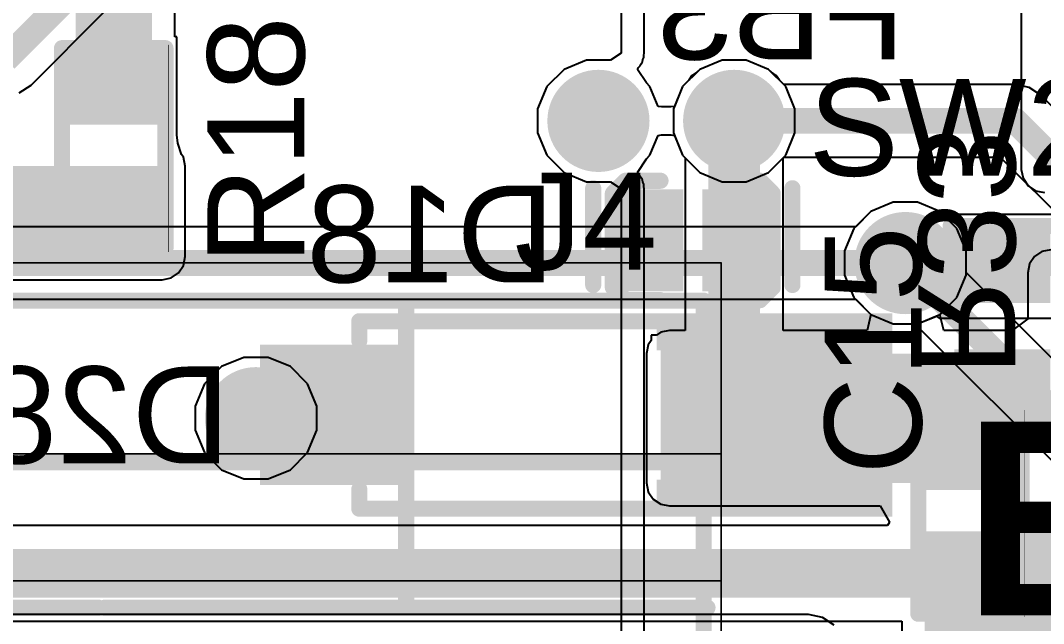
# Model space of a CAD drawing. Header units: inches. Extents: x 90 to 149.8, y 48.7 to 115.2.
# Drawn here: x 123.09 to 131.13, y 59.09 to 63.83 of the extents above; entities that cross this region are included whole.
import ezdxf

# ---------------------------------------------------------------- set-up
doc = ezdxf.new("R2010")
doc.units = ezdxf.units.IN
for name, color, linetype in [('Bottom Layer', 5, 'Continuous'), ('Bottom Overlay', 54, 'Continuous'), ('Bottom Paste', 16, 'Continuous'), ('Bottom Solder', 6, 'Continuous'), ('Layer 1', 16, 'Continuous'), ('Layer 2', 76, 'Continuous'), ('Mechanical 2', 216, 'Continuous'), ('Top Layer', 1, 'Continuous'), ('Top Overlay', 2, 'Continuous'), ('Top Paste', 8, 'Continuous'), ('Top Solder', 216, 'Continuous'), ('Via Holes', 16, 'Continuous')]:
    doc.layers.add(name, color=color, linetype=linetype)
doc.styles.add('Arial', font='', dxfattribs={"height": 0.2})
doc.styles.add('Arial_Bold', font='', dxfattribs={"height": 0.2})
doc.styles.get('Arial').set_extended_font_data('Arial')
doc.styles.get('Arial_Bold').set_extended_font_data('Arial', bold=True)

msp = doc.modelspace()

# ---------------------------------------------------------------- hatches: boundary and pattern name
at = {"layer": 'Bottom Layer'}
h = msp.add_hatch(color=5, dxfattribs=at)
edge = h.paths.add_edge_path()
edge.add_arc((127.635, 63.0428), 0.3, 0, 360)
h = msp.add_hatch(color=5, dxfattribs=at)
edge = h.paths.add_edge_path()
edge.add_arc((128.7018, 63.0428), 0.3, 0, 360)
for points in [[(128.4986, 60.198), (128.905, 60.198), (128.905, 63.2714), (128.4986, 63.2714)], [(127.8518, 62.453), (128.2518, 62.453), (128.2518, 61.753), (127.8518, 61.753)], [(128.5018, 62.453), (128.9018, 62.453), (128.9018, 61.753), (128.5018, 61.753)], [(128.1938, 60.198), (130.8862, 60.198), (130.8862, 61.214), (128.1938, 61.214)], [(125.0768, 60.2814), (125.0768, 61.1814), (126.0268, 61.1814), (126.0268, 60.2814)], [(128.2268, 60.2814), (128.2268, 61.1814), (129.1768, 61.1814), (129.1768, 60.2814)], [(130.8735, 60.198), (130.2385, 60.198), (130.2385, 60.6552), (130.8735, 60.6552)], [(130.2004, 58.0644), (134.366, 58.0644), (134.366, 59.817), (130.2004, 59.817)], [(130.8735, 59.2582), (130.2385, 59.2582), (130.2385, 59.7154), (130.8735, 59.7154)]]:
    msp.add_hatch(color=5, dxfattribs=at).paths.add_polyline_path(points)
h = msp.add_hatch(color=5, dxfattribs=at)
edge = h.paths.add_edge_path()
edge.add_arc((130.048, 61.9252), 0.3, 0, 360)
h = msp.add_hatch(color=5, dxfattribs=at)
edge = h.paths.add_edge_path()
edge.add_arc((124.9426, 60.706), 0.3, 0, 360)
at = {"layer": 'Bottom Overlay'}
for points in [[(128.092, 61.2394), (129.9462, 61.2394), (129.9462, 61.5314), (128.092, 61.5314)], [(129.2466, 59.944), (129.9462, 59.944), (129.9462, 61.5188), (129.2466, 61.5188)], [(128.092, 59.9314), (129.9462, 59.9314), (129.9462, 60.2234), (128.092, 60.2234)]]:
    msp.add_hatch(color=54, dxfattribs=at).paths.add_polyline_path(points)
at = {"layer": 'Bottom Paste'}
for points in [[(127.8518, 62.453), (128.2518, 62.453), (128.2518, 61.753), (127.8518, 61.753)], [(128.5018, 62.453), (128.9018, 62.453), (128.9018, 61.753), (128.5018, 61.753)], [(125.0768, 60.2814), (125.0768, 61.1814), (126.0268, 61.1814), (126.0268, 60.2814)], [(128.2268, 60.2814), (128.2268, 61.1814), (129.1768, 61.1814), (129.1768, 60.2814)], [(130.8735, 60.198), (130.2385, 60.198), (130.2385, 60.6552), (130.8735, 60.6552)], [(130.8735, 59.2582), (130.2385, 59.2582), (130.2385, 59.7154), (130.8735, 59.7154)]]:
    msp.add_hatch(color=16, dxfattribs=at).paths.add_polyline_path(points)
at = {"layer": 'Bottom Solder'}
h = msp.add_hatch(color=6, dxfattribs=at)
edge = h.paths.add_edge_path()
edge.add_arc((127.635, 63.0428), 0.4016, 0, 360)
h = msp.add_hatch(color=6, dxfattribs=at)
edge = h.paths.add_edge_path()
edge.add_arc((128.7018, 63.0428), 0.4016, 0, 360)
for points in [[(127.801, 62.5038), (128.3026, 62.5038), (128.3026, 61.7022), (127.801, 61.7022)], [(128.451, 62.5038), (128.9526, 62.5038), (128.9526, 61.7022), (128.451, 61.7022)], [(124.9752, 60.1798), (124.9752, 61.283), (126.1284, 61.283), (126.1284, 60.1798)], [(128.1252, 60.1798), (128.1252, 61.283), (129.2784, 61.283), (129.2784, 60.1798)], [(130.9285, 60.143), (130.1835, 60.143), (130.1835, 60.7102), (130.9285, 60.7102)], [(130.9285, 59.2032), (130.1835, 59.2032), (130.1835, 59.7704), (130.9285, 59.7704)]]:
    msp.add_hatch(color=6, dxfattribs=at).paths.add_polyline_path(points)
h = msp.add_hatch(color=6, dxfattribs=at)
edge = h.paths.add_edge_path()
edge.add_arc((130.048, 61.9252), 0.4016, 0, 360)
h = msp.add_hatch(color=6, dxfattribs=at)
edge = h.paths.add_edge_path()
edge.add_arc((124.9426, 60.706), 0.4016, 0, 360)
at = {"layer": 'Layer 1'}
h = msp.add_hatch(color=16, dxfattribs=at)
edge = h.paths.add_edge_path()
edge.add_arc((127.635, 63.0428), 0.3, 0, 360)
h = msp.add_hatch(color=16, dxfattribs=at)
edge = h.paths.add_edge_path()
edge.add_arc((128.7018, 63.0428), 0.3, 0, 360)
h = msp.add_hatch(color=16, dxfattribs=at)
edge = h.paths.add_edge_path()
edge.add_arc((130.048, 61.9252), 0.3, 0, 360)
h = msp.add_hatch(color=16, dxfattribs=at)
edge = h.paths.add_edge_path()
edge.add_arc((124.9426, 60.706), 0.3, 0, 360)
at = {"layer": 'Layer 2'}
h = msp.add_hatch(color=76, dxfattribs=at)
edge = h.paths.add_edge_path()
edge.add_arc((127.635, 63.0428), 0.3, 0, 360)
h = msp.add_hatch(color=76, dxfattribs=at)
edge = h.paths.add_edge_path()
edge.add_arc((128.7018, 63.0428), 0.3, 0, 360)
h = msp.add_hatch(color=76, dxfattribs=at)
edge = h.paths.add_edge_path()
edge.add_arc((130.048, 61.9252), 0.3, 0, 360)
h = msp.add_hatch(color=76, dxfattribs=at)
edge = h.paths.add_edge_path()
edge.add_arc((124.9426, 60.706), 0.3, 0, 360)
at = {"layer": 'Top Layer'}
for points in [[(124.1247, 65.2532), (123.5252, 65.2532), (123.5252, 63.0682), (124.1247, 63.0682)], [(124.1425, 63.0682), (123.5075, 63.0682), (123.5075, 63.5254), (124.1425, 63.5254)], [(120.269, 61.976), (124.206, 61.976), (124.206, 62.6872), (120.269, 62.6872)], [(124.1425, 62.1284), (123.5075, 62.1284), (123.5075, 62.5856), (124.1425, 62.5856)], [(131.1275, 61.6712), (130.4925, 61.6712), (130.4925, 62.1284), (131.1275, 62.1284)], [(131.1275, 60.7314), (130.4925, 60.7314), (130.4925, 61.1886), (131.1275, 61.1886)]]:
    msp.add_hatch(color=1, dxfattribs=at).paths.add_polyline_path(points)
h = msp.add_hatch(color=1, dxfattribs=at)
edge = h.paths.add_edge_path()
edge.add_arc((127.635, 63.0428), 0.3, 0, 360)
h = msp.add_hatch(color=1, dxfattribs=at)
edge = h.paths.add_edge_path()
edge.add_arc((128.7018, 63.0428), 0.3, 0, 360)
h = msp.add_hatch(color=1, dxfattribs=at)
edge = h.paths.add_edge_path()
edge.add_arc((130.048, 61.9252), 0.3, 0, 360)
h = msp.add_hatch(color=1, dxfattribs=at)
edge = h.paths.add_edge_path()
edge.add_arc((124.9426, 60.706), 0.3, 0, 360)
at = {"layer": 'Top Paste'}
for points in [[(124.1425, 63.0682), (123.5075, 63.0682), (123.5075, 63.5254), (124.1425, 63.5254)], [(124.1425, 62.1284), (123.5075, 62.1284), (123.5075, 62.5856), (124.1425, 62.5856)], [(131.1275, 61.6712), (130.4925, 61.6712), (130.4925, 62.1284), (131.1275, 62.1284)], [(131.1275, 60.7314), (130.4925, 60.7314), (130.4925, 61.1886), (131.1275, 61.1886)]]:
    msp.add_hatch(color=8, dxfattribs=at).paths.add_polyline_path(points)
at = {"layer": 'Top Solder'}
for points in [[(124.1975, 63.0132), (123.4525, 63.0132), (123.4525, 63.5804), (124.1975, 63.5804)], [(124.1975, 62.0734), (123.4525, 62.0734), (123.4525, 62.6406), (124.1975, 62.6406)], [(131.1875, 61.6112), (130.4325, 61.6112), (130.4325, 62.1884), (131.1875, 62.1884)], [(131.1875, 60.6714), (130.4325, 60.6714), (130.4325, 61.2486), (131.1875, 61.2486)]]:
    msp.add_hatch(color=216, dxfattribs=at).paths.add_polyline_path(points)
h = msp.add_hatch(color=216, dxfattribs=at)
edge = h.paths.add_edge_path()
edge.add_arc((127.635, 63.0428), 0.4016, 0, 360)
h = msp.add_hatch(color=216, dxfattribs=at)
edge = h.paths.add_edge_path()
edge.add_arc((128.7018, 63.0428), 0.4016, 0, 360)
h = msp.add_hatch(color=216, dxfattribs=at)
edge = h.paths.add_edge_path()
edge.add_arc((130.048, 61.9252), 0.4016, 0, 360)
h = msp.add_hatch(color=216, dxfattribs=at)
edge = h.paths.add_edge_path()
edge.add_arc((124.9426, 60.706), 0.4016, 0, 360)
at = {"layer": 'Via Holes'}
h = msp.add_hatch(color=7, dxfattribs=at)
edge = h.paths.add_edge_path()
edge.add_arc((127.635, 63.0428), 0.15, 0, 360)
h = msp.add_hatch(color=7, dxfattribs=at)
edge = h.paths.add_edge_path()
edge.add_arc((128.7018, 63.0428), 0.15, 0, 360)
h = msp.add_hatch(color=7, dxfattribs=at)
edge = h.paths.add_edge_path()
edge.add_arc((130.048, 61.9252), 0.15, 0, 360)
h = msp.add_hatch(color=7, dxfattribs=at)
edge = h.paths.add_edge_path()
edge.add_arc((124.9426, 60.706), 0.15, 0, 360)

# ---------------------------------------------------------------- linework, layer by layer
at = {"layer": 'Bottom Layer'}
for p, q in [((130.9589, 64.3975), (130.9589, 62.6618)), ((123.1746, 63.324), (123.7501, 63.8995)), ((128.6068, 63.5206), (128.4311, 63.4479)), ((128.7968, 63.5206), (128.6068, 63.5206)), ((128.9725, 63.4479), (128.7968, 63.5206)), ((128.3704, 63.3996), (128.3453, 63.362)), ((128.408, 63.4247), (128.3704, 63.3996)), ((128.4311, 63.4479), (128.408, 63.4247)), ((128.9956, 63.4247), (128.9725, 63.4479)), ((129.0332, 63.3996), (128.9956, 63.4247)), ((129.0583, 63.362), (129.0332, 63.3996)), ((123.0821, 63.2622), (123.1746, 63.324)), ((128.2967, 63.3135), (128.224, 63.1378)), ((128.3453, 63.362), (128.2967, 63.3135)), ((129.1069, 63.3135), (129.0583, 63.362)), ((129.1796, 63.1378), (129.1069, 63.3135)), ((128.224, 63.1378), (128.224, 62.9478)), ((129.1796, 62.9478), (129.1796, 63.1378)), ((128.224, 62.9478), (128.2967, 62.7721)), ((129.1069, 62.7721), (129.1796, 62.9478)), ((128.2967, 62.7721), (128.3173, 62.7516)), ((128.3173, 62.7516), (128.3173, 61.3953)), ((129.0863, 62.7516), (129.1069, 62.7721)), ((129.0863, 61.3953), (129.0863, 62.7516)), ((130.9589, 62.6618), (130.9727, 62.5924)), ((130.9727, 62.5924), (131.012, 62.5336)), ((131.012, 62.5336), (131.0708, 62.4943)), ((131.0708, 62.4943), (131.1402, 62.4805)), ((129.7773, 62.3303), (129.6429, 62.1959)), ((129.953, 62.403), (129.7773, 62.3303)), ((130.143, 62.403), (129.953, 62.403)), ((130.3187, 62.3303), (130.143, 62.403)), ((130.4531, 62.1959), (130.3187, 62.3303)), ((129.6429, 62.1959), (129.5702, 62.0202)), ((130.5258, 62.0202), (130.4531, 62.1959)), ((129.5702, 62.0202), (129.5702, 61.8302)), ((130.5258, 61.8302), (130.5258, 62.0202)), ((131.1216, 62.0165), (131.0628, 61.9772)), ((131.191, 62.0303), (131.1216, 62.0165)), ((131.0628, 61.9772), (131.0235, 61.9184)), ((131.0235, 61.9184), (131.0097, 61.849)), ((131.0097, 61.849), (131.0097, 61.4864)), ((129.5702, 61.8302), (129.6429, 61.6545)), ((130.4531, 61.6545), (130.5258, 61.8302)), ((129.6429, 61.6545), (129.7752, 61.5223)), ((130.3208, 61.5223), (130.4531, 61.6545)), ((129.7749, 61.5102), (129.7469, 61.3953)), ((129.7752, 61.5223), (129.7749, 61.5102)), ((130.3211, 61.5102), (130.3208, 61.5223)), ((130.3491, 61.3953), (130.3211, 61.5102)), ((131.0097, 61.4864), (130.8862, 61.3953)), ((128.1244, 61.3815), (128.0911, 61.3592)), ((128.1938, 61.3953), (128.1244, 61.3815)), ((128.3173, 61.3953), (128.1938, 61.3953)), ((129.7469, 61.3953), (129.0863, 61.3953)), ((130.8862, 61.3953), (130.3491, 61.3953)), ((128.0263, 61.2834), (128.0125, 61.214)), ((128.049, 61.3173), (128.0263, 61.2834)), ((128.0911, 61.3592), (128.049, 61.3592)), ((128.049, 61.3592), (128.049, 61.3173)), ((128.0125, 61.214), (128.0125, 60.198)), ((128.0125, 60.198), (128.0263, 60.1286)), ((128.0263, 60.1286), (128.0656, 60.0698)), ((128.0656, 60.0698), (128.1244, 60.0305)), ((128.1244, 60.0305), (128.1938, 60.0167)), ((128.1938, 60.0167), (129.8508, 60.0167)), ((129.8508, 60.0167), (129.9225, 59.8897)), ((129.906, 59.8623), (118.7288, 59.8623)), ((129.9225, 59.8897), (129.906, 59.8623)), ((118.8843, 59.1113), (130.0191, 59.1113)), ((130.0191, 59.1113), (130.0191, 58.0644))]:
    msp.add_line(p, q, dxfattribs=at)
for points, const_width in [([(122.9731, 63.5254), (123.825, 64.3773)], 0.2032), ([(118.7288, 59.4868), (130.556, 59.4868)], 0.381)]:
    msp.add_lwpolyline(points, dxfattribs=dict(at, const_width=const_width))
at = {"layer": 'Bottom Layer', "const_width": 0.1905}
msp.add_lwpolyline([(130.4607, 59.4868, 1), (130.6513, 59.4868, 1)], format="xyb", close=True, dxfattribs=at)
at = {"layer": 'Bottom Overlay'}
for points, const_width in [([(127.5939, 61.753), (127.5939, 62.513)], 0.127), ([(127.7485, 62.4721), (127.8485, 62.5722)], 0.127), ([(127.8485, 62.5722), (128.1228, 62.5722)], 0.127), ([(128.6308, 62.5722), (128.9051, 62.5722)], 0.127), ([(128.9051, 62.5722), (129.0052, 62.4721)], 0.127), ([(129.1598, 61.753), (129.1598, 62.513)], 0.127), ([(127.7485, 61.7339), (127.7485, 62.4721)], 0.127), ([(129.0052, 61.7339), (129.0052, 62.4721)], 0.127), ([(127.7485, 61.7339), (127.8485, 61.6338)], 0.127), ([(128.9051, 61.6338), (129.0052, 61.7339)], 0.127), ([(127.8485, 61.6338), (127.8785, 61.6338)], 0.127), ([(127.8785, 61.6338), (128.1228, 61.6338)], 0.127), ([(128.6308, 61.6338), (128.8752, 61.6338)], 0.127), ([(128.8752, 61.6338), (128.9051, 61.6338)], 0.127), ([(125.7552, 61.468), (128.092, 61.468)], 0.127), ([(125.7552, 61.3156), (125.7552, 61.468)], 0.127), ([(130.1496, 59.1693), (130.1496, 60.7441)], 0.127), ([(130.1496, 60.7441), (130.9624, 60.7441)], 0.127), ([(130.9624, 59.1693), (130.9624, 60.7441)], 0.127), ([(130.9878, 59.1439), (130.9878, 60.7695)], 0.00323), ([(125.7552, 59.9948), (125.7552, 60.1472)], 0.127), ([(125.7552, 59.9948), (128.092, 59.9948)], 0.127), ([(130.1496, 59.1693), (130.9624, 59.1693)], 0.127)]:
    msp.add_lwpolyline(points, dxfattribs=dict(at, const_width=const_width))
for points, const_width in [([(127.5621, 62.513, 1), (127.6256, 62.513, 1)], 0.0635), ([(127.8167, 62.5722, 1), (127.8802, 62.5722, 1)], 0.0635), ([(127.8167, 62.5722, 1), (127.8802, 62.5722, 1)], 0.0635), ([(128.0911, 62.5722, 1), (128.1546, 62.5722, 1)], 0.0635), ([(128.5991, 62.5722, 1), (128.6626, 62.5722, 1)], 0.0635), ([(128.8734, 62.5722, 1), (128.9369, 62.5722, 1)], 0.0635), ([(128.8734, 62.5722, 1), (128.9369, 62.5722, 1)], 0.0635), ([(129.128, 62.513, 1), (129.1915, 62.513, 1)], 0.0635), ([(127.7167, 62.4721, 1), (127.7802, 62.4721, 1)], 0.0635), ([(127.7167, 62.4721, 1), (127.7802, 62.4721, 1)], 0.0635), ([(128.9734, 62.4721, 1), (129.0369, 62.4721, 1)], 0.0635), ([(128.9734, 62.4721, 1), (129.0369, 62.4721, 1)], 0.0635), ([(127.5621, 61.753, 1), (127.6256, 61.753, 1)], 0.0635), ([(127.7167, 61.7339, 1), (127.7802, 61.7339, 1)], 0.0635), ([(127.7167, 61.7339, 1), (127.7802, 61.7339, 1)], 0.0635), ([(128.9734, 61.7339, 1), (129.0369, 61.7339, 1)], 0.0635), ([(128.9734, 61.7339, 1), (129.0369, 61.7339, 1)], 0.0635), ([(129.128, 61.753, 1), (129.1915, 61.753, 1)], 0.0635), ([(127.8167, 61.6338, 1), (127.8802, 61.6338, 1)], 0.0635), ([(127.8167, 61.6338, 1), (127.8802, 61.6338, 1)], 0.0635), ([(127.8467, 61.6338, 1), (127.9102, 61.6338, 1)], 0.0635), ([(127.8467, 61.6338, 1), (127.9102, 61.6338, 1)], 0.0635), ([(128.0911, 61.6338, 1), (128.1546, 61.6338, 1)], 0.0635), ([(128.5991, 61.6338, 1), (128.6626, 61.6338, 1)], 0.0635), ([(128.8434, 61.6338, 1), (128.9069, 61.6338, 1)], 0.0635), ([(128.8434, 61.6338, 1), (128.9069, 61.6338, 1)], 0.0635), ([(128.8734, 61.6338, 1), (128.9369, 61.6338, 1)], 0.0635), ([(128.8734, 61.6338, 1), (128.9369, 61.6338, 1)], 0.0635), ([(125.7234, 61.468, 1), (125.7869, 61.468, 1)], 0.0635), ([(125.7234, 61.468, 1), (125.7869, 61.468, 1)], 0.0635), ([(128.0602, 61.468, 1), (128.1237, 61.468, 1)], 0.0635), ([(125.7234, 61.3156, 1), (125.7869, 61.3156, 1)], 0.0635), ([(130.1179, 60.7441, 1), (130.1814, 60.7441, 1)], 0.0635), ([(130.1179, 60.7441, 1), (130.1814, 60.7441, 1)], 0.0635), ([(130.9307, 60.7441, 1), (130.9941, 60.7441, 1)], 0.0635), ([(130.9307, 60.7441, 1), (130.9941, 60.7441, 1)], 0.0635), ([(130.987, 60.7695, 1), (130.9886, 60.7695, 1)], 0.00161), ([(125.7234, 60.1472, 1), (125.7869, 60.1472, 1)], 0.0635), ([(125.7234, 59.9948, 1), (125.7869, 59.9948, 1)], 0.0635), ([(125.7234, 59.9948, 1), (125.7869, 59.9948, 1)], 0.0635), ([(128.0602, 59.9948, 1), (128.1237, 59.9948, 1)], 0.0635), ([(130.1179, 59.1693, 1), (130.1814, 59.1693, 1)], 0.0635), ([(130.1179, 59.1693, 1), (130.1814, 59.1693, 1)], 0.0635), ([(130.9307, 59.1693, 1), (130.9941, 59.1693, 1)], 0.0635), ([(130.9307, 59.1693, 1), (130.9941, 59.1693, 1)], 0.0635), ([(130.987, 59.1439, 1), (130.9886, 59.1439, 1)], 0.00161)]:
    msp.add_lwpolyline(points, format="xyb", close=True, dxfattribs=dict(at, const_width=const_width))
at = {"layer": 'Layer 1'}
for p, q in [((128.6068, 63.5206), (128.4311, 63.4479)), ((128.7968, 63.5206), (128.6068, 63.5206)), ((128.9725, 63.4479), (128.7968, 63.5206)), ((128.4311, 63.4479), (128.2967, 63.3135)), ((129.0926, 63.3277), (128.9725, 63.4479)), ((128.2967, 63.3135), (128.224, 63.1378)), ((130.9116, 63.3277), (129.0926, 63.3277)), ((131.0206, 63.306), (130.9116, 63.3277)), ((130.9116, 63.3277), (130.9116, 63.3277)), ((131.113, 63.2442), (131.0206, 63.306)), ((131.219, 63.1382), (131.113, 63.2442)), ((128.224, 63.1378), (128.224, 62.9478)), ((128.224, 62.9478), (128.2967, 62.7721)), ((128.2967, 62.7721), (128.4311, 62.6377)), ((128.9725, 62.6377), (129.0926, 62.7579)), ((129.0926, 62.7579), (130.7936, 62.7579)), ((130.7936, 62.7579), (132.7603, 60.7912)), ((128.4311, 62.6377), (128.6068, 62.565)), ((128.7968, 62.565), (128.9725, 62.6377)), ((128.6068, 62.565), (128.7968, 62.565)), ((129.7773, 62.3303), (129.6572, 62.2101)), ((129.953, 62.403), (129.7773, 62.3303)), ((130.143, 62.403), (129.953, 62.403)), ((130.3187, 62.3303), (130.143, 62.403)), ((130.4531, 62.1959), (130.3187, 62.3303)), ((129.6572, 62.2101), (122.1396, 62.2101)), ((130.5258, 62.0202), (130.4531, 62.1959)), ((130.5258, 61.8503), (130.5258, 62.0202)), ((132.415, 59.961), (130.5258, 61.8503)), ((122.0216, 61.6403), (129.6572, 61.6403)), ((129.6572, 61.6403), (129.7773, 61.5201)), ((129.7773, 61.5201), (129.953, 61.4474)), ((129.953, 61.4474), (130.1229, 61.4474)), ((130.1229, 61.4474), (131.9287, 59.6416)), ((129.286, 59.1621), (105.498, 59.1621)), ((129.395, 59.1404), (129.286, 59.1621)), ((129.286, 59.1621), (129.286, 59.1621)), ((129.4874, 59.0786), (129.395, 59.1404))]:
    msp.add_line(p, q, dxfattribs=at)
at = {"layer": 'Layer 1', "const_width": 0.2032}
for points in [[(128.7018, 63.0428), (130.9116, 63.0428)], [(130.9116, 63.0428), (133.0452, 60.9092)], [(122.0216, 61.9252), (130.048, 61.9252)], [(130.048, 61.9252), (132.2136, 59.7596)]]:
    msp.add_lwpolyline(points, dxfattribs=at)
at = {"layer": 'Layer 1', "const_width": 0.1016}
for points in [[(128.651, 63.0428, 1), (128.7526, 63.0428, 1)], [(130.8608, 63.0428, 1), (130.9624, 63.0428, 1)], [(130.8608, 63.0428, 1), (130.9624, 63.0428, 1)], [(129.9972, 61.9252, 1), (130.0988, 61.9252, 1)], [(129.9972, 61.9252, 1), (130.0988, 61.9252, 1)]]:
    msp.add_lwpolyline(points, format="xyb", close=True, dxfattribs=at)
at = {"layer": 'Layer 2'}
for p, q in [((127.8128, 64.1604), (127.8128, 63.5759)), ((127.9941, 63.5759), (127.9941, 63.9791)), ((127.8128, 63.5759), (127.73, 63.5206)), ((127.9838, 63.524), (127.9906, 63.5405)), ((127.9906, 63.5584), (127.9941, 63.5759)), ((127.9906, 63.5405), (127.9906, 63.5584)), ((127.54, 63.5206), (127.3643, 63.4479)), ((127.73, 63.5206), (127.54, 63.5206)), ((127.941, 63.4477), (127.9509, 63.4626)), ((127.9509, 63.4626), (127.9635, 63.4752)), ((127.9635, 63.4752), (127.9704, 63.4917)), ((127.9704, 63.4917), (127.9803, 63.5065)), ((127.9803, 63.5065), (127.9838, 63.524)), ((128.6068, 63.5206), (128.4311, 63.4479)), ((128.7968, 63.5206), (128.6068, 63.5206)), ((128.9725, 63.4479), (128.7968, 63.5206)), ((127.3643, 63.4479), (127.2299, 63.3135)), ((128.0115, 63.3421), (127.941, 63.4477)), ((128.4311, 63.4479), (128.2967, 63.3135)), ((129.1069, 63.3135), (128.9725, 63.4479)), ((127.2299, 63.3135), (127.1572, 63.1378)), ((128.0401, 63.3135), (128.0115, 63.3421)), ((128.1049, 63.1569), (128.0401, 63.3135)), ((128.2967, 63.3135), (128.2319, 63.1569)), ((129.1796, 63.1378), (129.1069, 63.3135)), ((127.1572, 63.1378), (127.1572, 62.9478)), ((128.1316, 63.1526), (128.1049, 63.1569)), ((128.2052, 63.1526), (128.1316, 63.1526)), ((128.2319, 63.1569), (128.2052, 63.1526)), ((129.1796, 62.9478), (129.1796, 63.1378)), ((127.1572, 62.9478), (127.2299, 62.7721)), ((128.0401, 62.7721), (128.1049, 62.9287)), ((128.1049, 62.9287), (128.1316, 62.933)), ((128.1316, 62.933), (128.2052, 62.933)), ((128.2052, 62.933), (128.2319, 62.9287)), ((128.2319, 62.9287), (128.2967, 62.7721)), ((129.1069, 62.7721), (129.1796, 62.9478)), ((127.2299, 62.7721), (127.3643, 62.6377)), ((127.941, 62.6379), (128.0115, 62.7435)), ((128.0115, 62.7435), (128.0401, 62.7721)), ((128.2967, 62.7721), (128.4311, 62.6377)), ((128.9725, 62.6377), (129.1069, 62.7721)), ((127.3643, 62.6377), (127.54, 62.565)), ((127.9509, 62.623), (127.941, 62.6379)), ((127.9635, 62.6104), (127.9509, 62.623)), ((127.9704, 62.5939), (127.9635, 62.6104)), ((127.9803, 62.5791), (127.9704, 62.5939)), ((127.9838, 62.5616), (127.9803, 62.5791)), ((128.4311, 62.6377), (128.6068, 62.565)), ((128.7968, 62.565), (128.9725, 62.6377)), ((127.54, 62.565), (127.73, 62.565)), ((127.73, 62.565), (127.8128, 62.5097)), ((127.8128, 62.5097), (127.8128, 58.5216)), ((127.9906, 62.5451), (127.9838, 62.5616)), ((127.9906, 62.5272), (127.9906, 62.5451)), ((127.9941, 62.5097), (127.9906, 62.5272)), ((127.9941, 58.5216), (127.9941, 62.5097)), ((128.6068, 62.565), (128.7968, 62.565)), ((129.7773, 62.3303), (129.6429, 62.1959)), ((129.953, 62.403), (129.7773, 62.3303)), ((130.143, 62.403), (129.953, 62.403)), ((130.3187, 62.3303), (130.143, 62.403)), ((130.4531, 62.1959), (130.3187, 62.3303)), ((129.6429, 62.1959), (129.5702, 62.0202)), ((130.5258, 62.0202), (130.4531, 62.1959)), ((129.5702, 62.0202), (129.5702, 61.8302)), ((130.5258, 61.8302), (130.5258, 62.0202)), ((129.5702, 61.8302), (129.6429, 61.6545)), ((130.4531, 61.6545), (130.5258, 61.8302)), ((129.6429, 61.6545), (129.7773, 61.5201)), ((130.3187, 61.5201), (130.4531, 61.6545)), ((129.7773, 61.5201), (129.953, 61.4474)), ((129.953, 61.4474), (130.143, 61.4474)), ((130.143, 61.4474), (130.3187, 61.5201)), ((124.8476, 61.1838), (124.6719, 61.1111)), ((125.0376, 61.1838), (124.8476, 61.1838)), ((125.2133, 61.1111), (125.0376, 61.1838)), ((124.6719, 61.1111), (124.5375, 60.9767)), ((125.3477, 60.9767), (125.2133, 61.1111)), ((124.5375, 60.9767), (124.4648, 60.801)), ((125.4204, 60.801), (125.3477, 60.9767)), ((124.4648, 60.801), (124.4648, 60.611)), ((125.4204, 60.611), (125.4204, 60.801)), ((124.4648, 60.611), (124.5375, 60.4353)), ((125.3477, 60.4353), (125.4204, 60.611)), ((124.5375, 60.4353), (124.6719, 60.3009)), ((125.2133, 60.3009), (125.3477, 60.4353)), ((124.6719, 60.3009), (124.8476, 60.2282)), ((125.0376, 60.2282), (125.2133, 60.3009)), ((124.8476, 60.2282), (125.0376, 60.2282))]:
    msp.add_line(p, q, dxfattribs=at)
at = {"layer": 'Mechanical 2', "const_width": 0.0127}
for points in [[(108.279, 61.927), (128.599, 61.927)], [(128.599, 51.827), (128.599, 61.927)], [(108.279, 60.427), (128.599, 60.427)], [(108.279, 59.427), (128.599, 59.427)]]:
    msp.add_lwpolyline(points, dxfattribs=at)
at = {"layer": 'Mechanical 2', "const_width": 0.00635}
for points in [[(128.5958, 61.927, 1), (128.6022, 61.927, 1)], [(128.5958, 61.927, 1), (128.6022, 61.927, 1)], [(128.5958, 60.427, 1), (128.6022, 60.427, 1)], [(128.5958, 59.427, 1), (128.6022, 59.427, 1)]]:
    msp.add_lwpolyline(points, format="xyb", close=True, dxfattribs=at)
at = {"layer": 'Top Layer'}
for p, q in [((124.306, 63.7032), (124.306, 64.2356)), ((124.3203, 63.7032), (124.306, 63.7032)), ((124.3203, 62.9658), (124.3203, 63.7032)), ((128.6068, 63.5206), (128.4311, 63.4479)), ((128.7968, 63.5206), (128.6068, 63.5206)), ((128.9725, 63.4479), (128.7968, 63.5206)), ((128.4311, 63.4479), (128.2967, 63.3135)), ((129.1069, 63.3135), (128.9725, 63.4479)), ((128.2967, 63.3135), (128.224, 63.1378)), ((129.1796, 63.1378), (129.1069, 63.3135)), ((128.224, 63.1378), (128.224, 62.9478)), ((129.1796, 62.9478), (129.1796, 63.1378)), ((124.3203, 62.9322), (124.3203, 62.9658)), ((124.3279, 62.8682), (124.3203, 62.9322)), ((128.224, 62.9478), (128.2967, 62.7721)), ((129.1069, 62.7721), (129.1796, 62.9478)), ((124.3584, 62.7792), (124.3279, 62.8682)), ((124.3735, 62.7566), (124.3584, 62.7792)), ((124.3873, 62.6872), (124.3735, 62.7566)), ((128.2967, 62.7721), (128.4311, 62.6377)), ((128.9725, 62.6377), (129.1069, 62.7721)), ((124.3873, 61.976), (124.3873, 62.6872)), ((128.4311, 62.6377), (128.6068, 62.565)), ((128.7968, 62.565), (128.9725, 62.6377)), ((128.6068, 62.565), (128.7968, 62.565)), ((129.7773, 62.3303), (129.6429, 62.1959)), ((129.953, 62.403), (129.7773, 62.3303)), ((130.143, 62.403), (129.953, 62.403)), ((130.3187, 62.3303), (130.143, 62.403)), ((130.3427, 62.3062), (130.3187, 62.3303)), ((131.3053, 62.3062), (130.3427, 62.3062)), ((129.6429, 62.1959), (129.5702, 62.0202)), ((129.5702, 62.0202), (129.5702, 61.8302)), ((124.3735, 61.9066), (124.3873, 61.976)), ((124.2754, 61.8085), (124.3342, 61.8478)), ((124.3342, 61.8478), (124.3735, 61.9066)), ((120.269, 61.7947), (124.206, 61.7947)), ((124.206, 61.7947), (124.2754, 61.8085)), ((129.5702, 61.8302), (129.6429, 61.6545)), ((129.6429, 61.6545), (129.7773, 61.5201)), ((129.7773, 61.5201), (129.953, 61.4474)), ((129.953, 61.4474), (130.143, 61.4474)), ((130.143, 61.4474), (130.2915, 61.5089)), ((130.2915, 61.5089), (130.3147, 61.4934)), ((130.3147, 61.4934), (130.3147, 61.4934)), ((130.3147, 61.4934), (131.3053, 61.4934))]:
    msp.add_line(p, q, dxfattribs=at)
at = {"layer": 'Top Layer', "const_width": 0.2032}
msp.add_lwpolyline([(130.048, 61.9252), (131.8278, 61.9252)], dxfattribs=at)
at = {"layer": 'Top Layer', "const_width": 0.1016}
msp.add_lwpolyline([(129.9972, 61.9252, 1), (130.0988, 61.9252, 1)], format="xyb", close=True, dxfattribs=at)
at = {"layer": 'Top Overlay'}
for points, const_width in [([(123.4186, 62.0395), (123.4186, 63.6143)], 0.127), ([(123.4186, 63.6143), (124.2314, 63.6143)], 0.127), ([(124.2314, 62.0395), (124.2314, 63.6143)], 0.127), ([(124.2568, 62.0141), (124.2568, 63.6397)], 0.00323), ([(130.4036, 61.7093), (130.4036, 62.2173)], 0.127), ([(130.4036, 62.2173), (131.2164, 62.2173)], 0.127), ([(123.4186, 62.0395), (124.2314, 62.0395)], 0.127), ([(118.104, 61.63), (128.4619, 61.63)], 0.127), ([(126.124, 59.217), (126.124, 61.585)], 0.127), ([(128.4619, 51.577), (128.4619, 61.577)], 0.127), ([(130.4036, 60.6425), (130.4036, 61.1505)], 0.127), ([(130.4036, 60.6425), (131.2164, 60.6425)], 0.127), ([(118.279, 60.36), (128.4619, 60.36)], 0.127), ([(113.723, 59.217), (123.703, 59.217)], 0.127), ([(123.756, 59.217), (128.492, 59.217)], 0.127)]:
    msp.add_lwpolyline(points, dxfattribs=dict(at, const_width=const_width))
for points, const_width in [([(123.3868, 63.6143, 1), (123.4504, 63.6143, 1)], 0.0635), ([(123.3868, 63.6143, 1), (123.4504, 63.6143, 1)], 0.0635), ([(124.1997, 63.6143, 1), (124.2631, 63.6143, 1)], 0.0635), ([(124.1997, 63.6143, 1), (124.2631, 63.6143, 1)], 0.0635), ([(124.256, 63.6397, 1), (124.2576, 63.6397, 1)], 0.00161), ([(130.3718, 62.2173, 1), (130.4353, 62.2173, 1)], 0.0635), ([(130.3718, 62.2173, 1), (130.4353, 62.2173, 1)], 0.0635), ([(123.3868, 62.0395, 1), (123.4504, 62.0395, 1)], 0.0635), ([(123.3868, 62.0395, 1), (123.4504, 62.0395, 1)], 0.0635), ([(124.1997, 62.0395, 1), (124.2631, 62.0395, 1)], 0.0635), ([(124.1997, 62.0395, 1), (124.2631, 62.0395, 1)], 0.0635), ([(124.256, 62.0141, 1), (124.2576, 62.0141, 1)], 0.00161), ([(130.3718, 61.7093, 1), (130.4353, 61.7093, 1)], 0.0635), ([(128.4301, 61.63, 1), (128.4936, 61.63, 1)], 0.0635), ([(126.0922, 61.585, 1), (126.1557, 61.585, 1)], 0.0635), ([(128.4301, 61.577, 1), (128.4936, 61.577, 1)], 0.0635), ([(130.3718, 61.1505, 1), (130.4353, 61.1505, 1)], 0.0635), ([(130.3718, 60.6425, 1), (130.4353, 60.6425, 1)], 0.0635), ([(130.3718, 60.6425, 1), (130.4353, 60.6425, 1)], 0.0635), ([(128.4301, 60.36, 1), (128.4936, 60.36, 1)], 0.0635), ([(123.6713, 59.217, 1), (123.7348, 59.217, 1)], 0.0635), ([(123.7242, 59.217, 1), (123.7877, 59.217, 1)], 0.0635), ([(126.0922, 59.217, 1), (126.1557, 59.217, 1)], 0.0635), ([(128.4603, 59.217, 1), (128.5238, 59.217, 1)], 0.0635)]:
    msp.add_lwpolyline(points, format="xyb", close=True, dxfattribs=dict(at, const_width=const_width))

# ---------------------------------------------------------------- texts
at = {"layer": 'Bottom Overlay', "style": 'Arial', "text_generation_flag": 2}
for s, p in [('FB3', (130.0477, 63.5255)), ('D18', (127.2918, 61.7729)), ('D28', (124.7391, 60.3505))]:
    msp.add_text(s, height=0.762, dxfattribs=at).set_placement(p)
msp.add_text('R33', height=0.762, rotation=270, dxfattribs=at).set_placement((130.1497, 61.0365))
at = {"layer": 'Top Overlay'}
for s, height, rotation, style, p in [('R18', 0.762, 90, 'Arial', (125.3235, 61.9128)), ('C15', 0.762, 90, 'Arial', (130.1749, 60.2618)), ('ENABLE', 1.524, 360, 'Arial_Bold', (130.499, 59.1559))]:
    msp.add_text(s, height=height, rotation=rotation, dxfattribs=dict(at, style=style)).set_placement(p)
at = {"layer": 'Top Overlay', "style": 'Arial'}
for s, p in [('SW2', (129.2863, 62.6111)), ('J4', (126.9748, 61.8745))]:
    msp.add_text(s, height=0.762, dxfattribs=at).set_placement(p)

doc.saveas('drawing.dxf')
